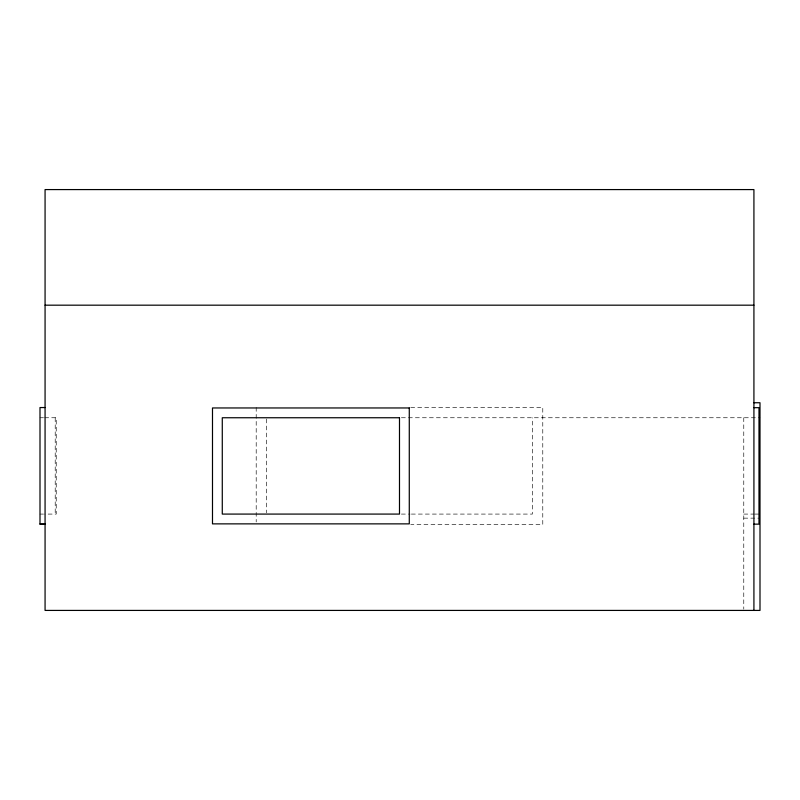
<?xml version="1.0" encoding="UTF-8"?>
<svg xmlns="http://www.w3.org/2000/svg" width="800" height="800" viewBox="0 0 800 800"><rect width="100%" height="100%" fill="white"/><g stroke="black" fill="none" stroke-linecap="round" stroke-linejoin="round"><path stroke-width="0.6" stroke-dasharray="4 3" d="M410.71 407.37L542.78 407.37L542.78 524.46L410.71 524.46M40 417.75L43.51 417.75M44.68 417.75L56.23 417.75L56.23 514.08L44.68 514.08M401.36 417.75L760 417.75M40 514.08L43.51 514.08M401.36 514.08L410.1 514.08M411.35 514.08L532.4 514.08L532.4 417.75M743.77 514.08L754.31 514.08M754.93 514.08L758.99 514.08M743.77 518.14L758.99 518.14M743.77 417.75L743.77 609.18M266.58 418.98L266.58 512.85M256.2 407.37L256.2 521.97M55.21 417.75L55.21 514.08"/><path stroke-width="1.2" d="M45.07 305.18L753.92 305.18M753.92 402.75L760 402.75L760 610.42L45.07 610.42L45.07 189.58L753.92 189.58L753.92 610.42M45.07 407.54L40 407.54L40 524.29L45.07 524.29M753.92 407.68L758.99 407.68L758.99 524.15L753.92 524.15M40 523.97L45.07 523.97M409.28 407.96L212.49 407.96L212.49 523.87L409.28 523.87L409.28 407.96M399.49 417.75L222.28 417.75L222.28 514.08L399.49 514.08L399.49 417.75"/></g></svg>
